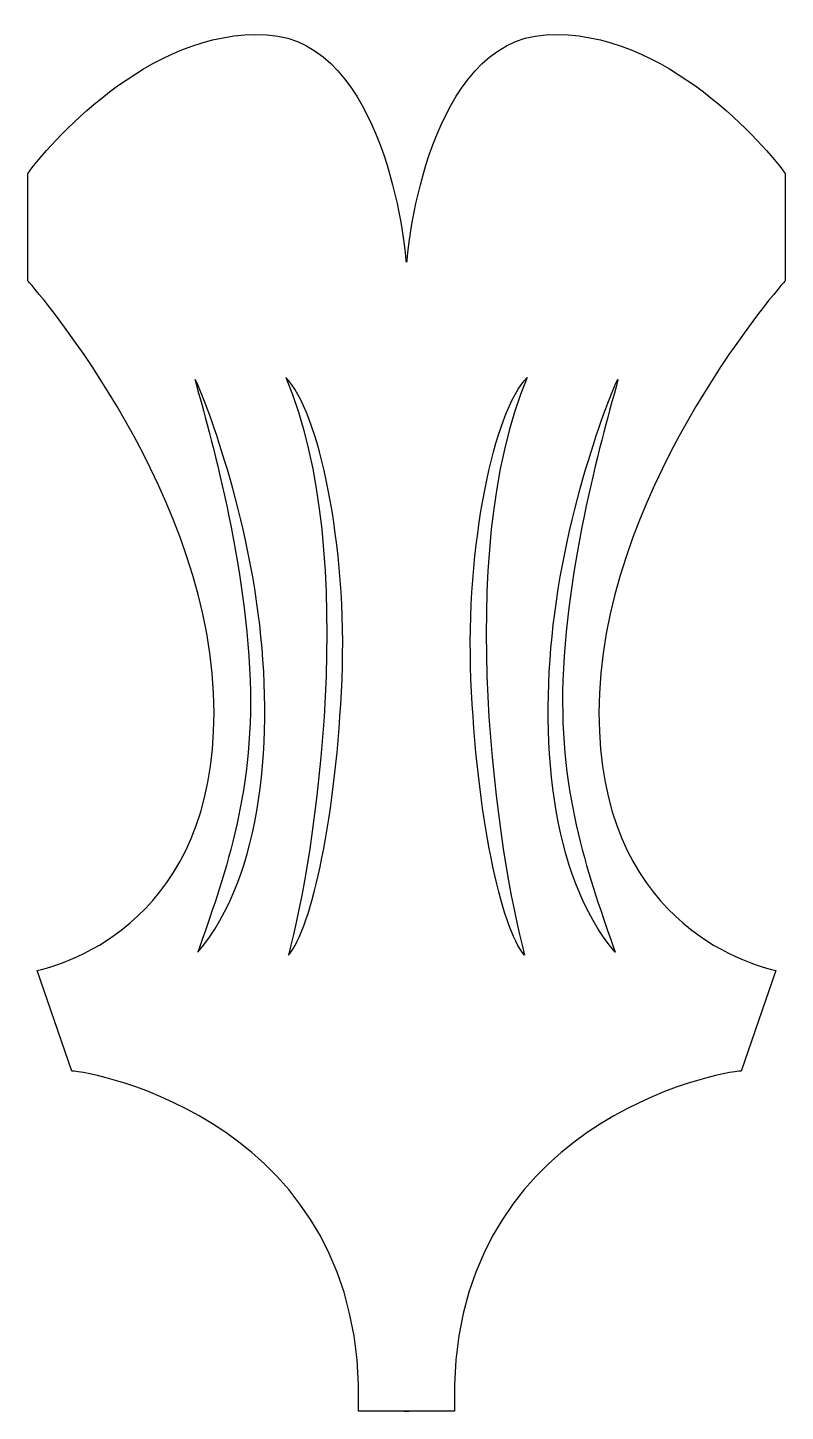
# Model space of a CAD drawing. Header units: centimetres. Extents: x -5.6 to 5.5, y -10.7 to 9.6.
import ezdxf

# ---------------------------------------------------------------- set-up
doc = ezdxf.new("R2010")
doc.units = ezdxf.units.CM
doc.header["$MEASUREMENT"] = 0
doc.layers.add('Camada 1', color=7, linetype='Continuous')

msp = doc.modelspace()

# ---------------------------------------------------------------- linework, layer by layer
at = {"layer": 'Camada 1'}
msp.add_open_spline([(-0.04479, 6.19016), (-0.04479, 6.42186), (-0.36954, 9.42339), (-2.0828, 9.52521), (-2.0828, 9.52521), (-3.84709, 9.63014), (-5.32527, 7.85781), (-5.60329, 7.48726), (-5.60329, 7.48726), (-5.60329, 7.48726), (-5.60329, 5.91214), (-5.60329, 5.91214), (-5.60329, 5.91214), (-5.60329, 5.91214), (-3.00929, 2.99397), (-2.87028, -0.15597), (-2.87028, -0.15597), (-2.73108, -3.30562), (-4.81592, -4.09284), (-5.46447, -4.23235), (-5.46447, -4.23235), (-5.46447, -4.23235), (-4.95475, -5.71412), (-4.95475, -5.71412), (-4.95475, -5.71412), (-4.67675, -5.71412), (-0.60058, -6.45532), (-0.7397, -10.71691), (-0.7397, -10.71691), (-0.7397, -10.71691), (0.00143, -10.71692), (0.00143, -10.71692), (0.00143, -10.71692), (0.00143, -10.71692), (-0.06929, -10.71692), (-0.06929, -10.71692), (-0.06929, -10.71692), (-0.06929, -10.71692), (0.67178, -10.71692), (0.67178, -10.71692), (0.67178, -10.71692), (0.53277, -6.45533), (4.6087, -5.71413), (4.88694, -5.71413), (4.88694, -5.71413), (4.88694, -5.71413), (5.39679, -4.23236), (5.39679, -4.23236), (5.39679, -4.23236), (4.7483, -4.09285), (2.66306, -3.30563), (2.80263, -0.15598), (2.80263, -0.15598), (2.94127, 2.99396), (5.53548, 5.91213), (5.53548, 5.91213), (5.53548, 5.91213), (5.53548, 5.91213), (5.53548, 7.48725), (5.53548, 7.48725), (5.53548, 7.48725), (5.25724, 7.8578), (3.7792, 9.63014), (2.01493, 9.5252), (2.01493, 9.5252), (0.30154, 9.42339), (-0.02294, 6.42185), (-0.02294, 6.19015), (-0.02294, 6.19015), (-0.02294, 6.19015), (-0.04479, 6.19016), (-0.04479, 6.19016)], degree=3, knots=[0, 0, 0, 0, 0.05263158, 0.05263158, 0.05263158, 0.05263158, 0.10526316, 0.10526316, 0.10526316, 0.10526316, 0.15789474, 0.15789474, 0.15789474, 0.15789474, 0.21052632, 0.21052632, 0.21052632, 0.21052632, 0.26315789, 0.26315789, 0.26315789, 0.26315789, 0.31578947, 0.31578947, 0.31578947, 0.31578947, 0.36842105, 0.36842105, 0.36842105, 0.36842105, 0.42105263, 0.42105263, 0.42105263, 0.42105263, 0.47368421, 0.47368421, 0.47368421, 0.47368421, 0.52631579, 0.52631579, 0.52631579, 0.52631579, 0.57894737, 0.57894737, 0.57894737, 0.57894737, 0.63157895, 0.63157895, 0.63157895, 0.63157895, 0.68421053, 0.68421053, 0.68421053, 0.68421053, 0.73684211, 0.73684211, 0.73684211, 0.73684211, 0.78947368, 0.78947368, 0.78947368, 0.78947368, 0.84210526, 0.84210526, 0.84210526, 0.84210526, 0.89473684, 0.89473684, 0.89473684, 0.89473684, 1, 1, 1, 1], dxfattribs=at)
at = {"layer": 'Camada 1', "color": 7, "lineweight": 25}
for points, knots in [([(-2.33373, 0.02823), (-2.4021, 1.94511), (-2.99958, 3.90194), (-3.14084, 4.44651), (-3.14084, 4.44651), (-3.17997, 4.59751), (-2.46496, 2.95923), (-2.2126, 1.01672), (-2.2126, 1.01672), (-1.979, -0.77962), (-2.14069, -2.83239), (-3.10044, -3.96652), (-3.10044, -3.96652), (-2.7373, -2.89735), (-2.272, -1.69939), (-2.33373, 0.02823)], [0, 0, 0, 0, 0.2, 0.2, 0.2, 0.2, 0.4, 0.4, 0.4, 0.4, 0.6, 0.6, 0.6, 0.6, 1, 1, 1, 1]), ([(-1.80935, 4.48688), (-1.32508, 4.00261), (-0.9013, 2.02541), (-0.98202, 0.04847), (-0.98202, 0.04847), (-1.06272, -1.92876), (-1.42599, -3.62318), (-1.769, -4.00683), (-1.769, -4.00683), (-1.38554, -2.5745), (-0.69958, 1.86423), (-1.80935, 4.48688)], [0, 0, 0, 0, 0.25, 0.25, 0.25, 0.25, 0.5, 0.5, 0.5, 0.5, 1, 1, 1, 1]), ([(1.74149, 4.48688), (1.2572, 4.00261), (0.83333, 2.02541), (0.91403, 0.04847), (0.91403, 0.04847), (0.99475, -1.92876), (1.35845, -3.62318), (1.70122, -4.00683), (1.70122, -4.00683), (1.31755, -2.5745), (0.63196, 1.86423), (1.74149, 4.48688)], [0, 0, 0, 0, 0.25, 0.25, 0.25, 0.25, 0.5, 0.5, 0.5, 0.5, 1, 1, 1, 1]), ([(2.26616, 0.02823), (2.33453, 1.94511), (2.93177, 3.90194), (3.07332, 4.44651), (3.07332, 4.44651), (3.11229, 4.59751), (2.39718, 2.95923), (2.14458, 1.01672), (2.14458, 1.01672), (1.91101, -0.77962), (2.07296, -2.83239), (3.0325, -3.96652), (3.0325, -3.96652), (2.66967, -2.89735), (2.20446, -1.69939), (2.26616, 0.02823)], [0, 0, 0, 0, 0.2, 0.2, 0.2, 0.2, 0.4, 0.4, 0.4, 0.4, 0.6, 0.6, 0.6, 0.6, 1, 1, 1, 1])]:
    msp.add_open_spline(points, degree=3, knots=knots, dxfattribs=at)

doc.saveas('drawing.dxf')
